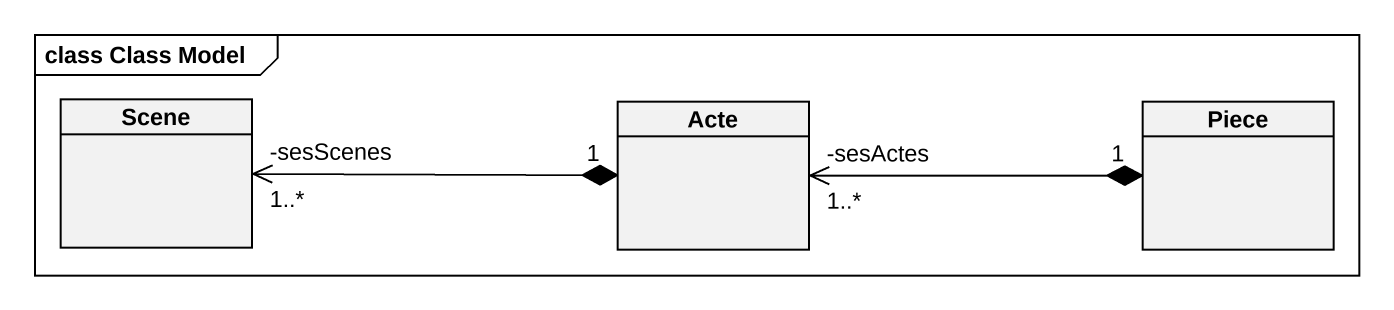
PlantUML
@startuml
mainframe class Class Model
hide circle
hide empty members
class Scene
class Acte
class Piece
Scene "-sesScenes\n1..*" <-right-* "1" Acte
Acte "-sesActes\n1..*" <-right-* "1" Piece
@enduml
